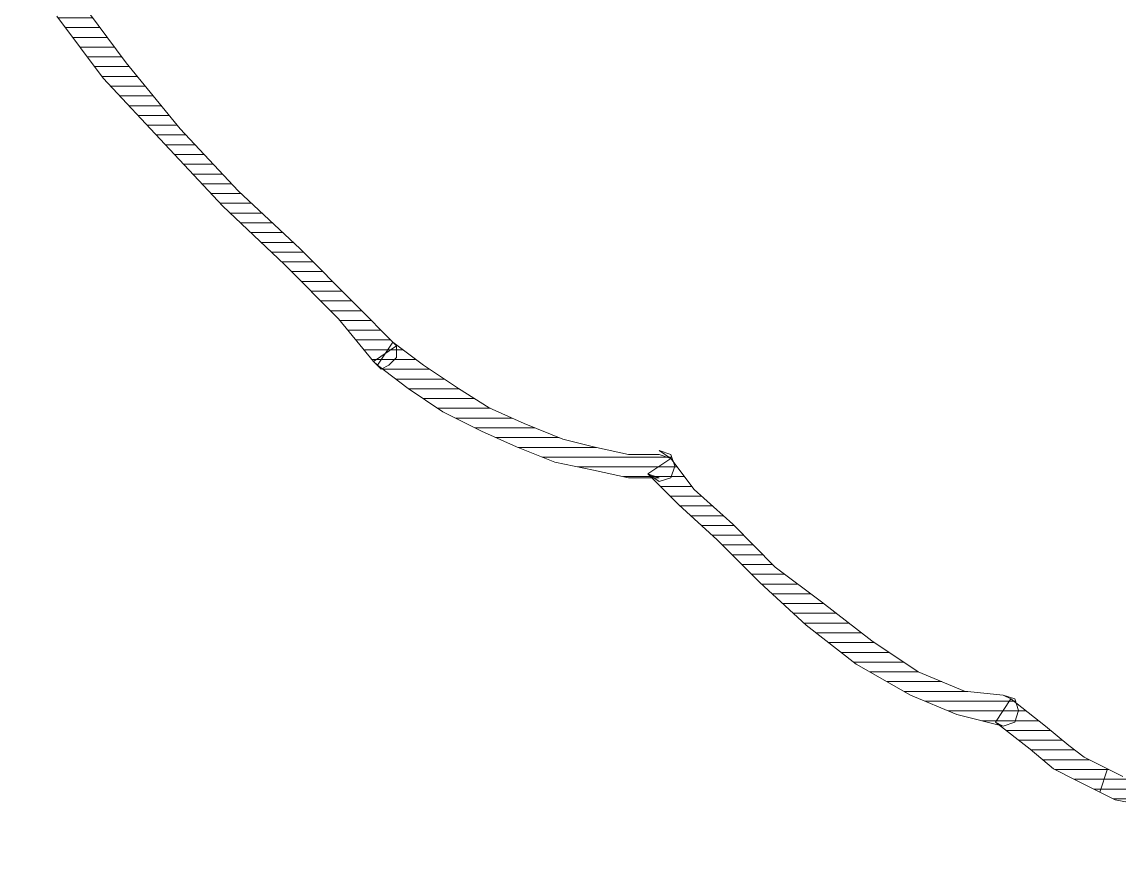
# Model space of a CAD drawing. Header units: centimetres. Extents: x 54005 to 61405, y 90310 to 94744.
# Drawn here: x 56837.35 to 56851.4, y 91742.89 to 91753.54 of the extents above; entities that cross this region are included whole.
import ezdxf

# ---------------------------------------------------------------- set-up
doc = ezdxf.new("R2010")
doc.units = ezdxf.units.CM
doc.header["$LTSCALE"] = 25
doc.layers.get('0').update_dxf_attribs({"lineweight": 0})
doc.layers.add('ÖLCULENDIRME', color=115, linetype='Continuous', lineweight=5)
pattern_1 = [(360, (-5108.51305, -673.59423), (1e-16, 0.125), [25])]

# ---------------------------------------------------------------- blocks, each defined once
blk = doc.blocks.new('by')
at = {"ltscale": 30}
h = blk.add_hatch(dxfattribs=at)
h.set_pattern_fill('DC_LINES', color=256, scale=0.1, style=0)
h.set_pattern_definition(pattern_1)
edge = h.paths.add_edge_path(flags=0)
edge.add_line((6400.309, 2254.512), (6400.309, 2254.462))
edge.add_line((6400.309, 2254.462), (6400.458, 2254.363))
edge.add_line((6400.458, 2254.363), (6400.556, 2254.263))
edge.add_line((6400.556, 2254.263), (6400.755, 2254.164))
edge.add_line((6400.755, 2254.164), (6401.002, 2254.065))
edge.add_line((6401.002, 2254.065), (6401.2, 2253.965))
edge.add_line((6401.2, 2253.965), (6401.397, 2253.866))
edge.add_line((6401.397, 2253.866), (6401.645, 2253.816))
edge.add_line((6401.645, 2253.816), (6401.843, 2253.717))
edge.add_line((6401.843, 2253.717), (6401.744, 2253.419))
edge.add_line((6401.744, 2253.419), (6401.546, 2253.518))
edge.add_line((6401.546, 2253.518), (6401.299, 2253.568))
edge.add_line((6401.299, 2253.568), (6401.1, 2253.667))
edge.add_line((6401.1, 2253.667), (6400.903, 2253.767))
edge.add_line((6400.903, 2253.767), (6400.655, 2253.866))
edge.add_line((6400.655, 2253.866), (6400.458, 2253.965))
edge.add_line((6400.458, 2253.965), (6400.259, 2254.065))
edge.add_line((6400.259, 2254.065), (6400.111, 2254.263))
edge.add_line((6400.111, 2254.263), (6400.111, 2254.214))
h = blk.add_hatch(dxfattribs=at)
h.set_pattern_fill('DC_LINES', color=256, scale=0.1, style=0)
h.set_pattern_definition(pattern_1)
edge = h.paths.add_edge_path(flags=0)
edge.add_line((6400.309, 2254.512), (6400.309, 2254.462))
edge.add_line((6400.309, 2254.462), (6400.458, 2254.363))
edge.add_line((6400.458, 2254.363), (6400.556, 2254.263))
edge.add_line((6400.556, 2254.263), (6400.755, 2254.164))
edge.add_line((6400.755, 2254.164), (6401.002, 2254.065))
edge.add_line((6401.002, 2254.065), (6401.2, 2253.965))
edge.add_line((6401.2, 2253.965), (6401.397, 2253.866))
edge.add_line((6401.397, 2253.866), (6401.645, 2253.816))
edge.add_line((6401.645, 2253.816), (6401.843, 2253.717))
edge.add_line((6401.843, 2253.717), (6401.744, 2253.419))
edge.add_line((6401.744, 2253.419), (6401.546, 2253.518))
edge.add_line((6401.546, 2253.518), (6401.299, 2253.568))
edge.add_line((6401.299, 2253.568), (6401.1, 2253.667))
edge.add_line((6401.1, 2253.667), (6400.903, 2253.767))
edge.add_line((6400.903, 2253.767), (6400.655, 2253.866))
edge.add_line((6400.655, 2253.866), (6400.458, 2253.965))
edge.add_line((6400.458, 2253.965), (6400.259, 2254.065))
edge.add_line((6400.259, 2254.065), (6400.111, 2254.263))
edge.add_line((6400.111, 2254.263), (6400.111, 2254.214))
h = blk.add_hatch(dxfattribs=at)
h.set_pattern_fill('DC_LINES', color=256, scale=0.1, style=0)
h.set_pattern_definition(pattern_1)
edge = h.paths.add_edge_path(flags=0)
edge.add_line((6401.843, 2253.717), (6402.139, 2253.568))
edge.add_line((6402.139, 2253.568), (6402.436, 2253.419))
edge.add_line((6402.436, 2253.419), (6402.733, 2253.17))
edge.add_line((6402.733, 2253.17), (6403.178, 2252.823))
edge.add_line((6403.178, 2252.823), (6402.98, 2252.525))
edge.add_line((6402.98, 2252.525), (6402.535, 2252.872))
edge.add_line((6402.535, 2252.872), (6402.239, 2253.121))
edge.add_line((6402.239, 2253.121), (6402.041, 2253.27))
edge.add_line((6402.041, 2253.27), (6401.744, 2253.419))
h = blk.add_hatch(dxfattribs=at)
h.set_pattern_fill('DC_LINES', color=256, scale=0.1, style=0)
h.set_pattern_definition(pattern_1)
edge = h.paths.add_edge_path(flags=0)
edge.add_line((6401.843, 2253.717), (6402.139, 2253.568))
edge.add_line((6402.139, 2253.568), (6402.436, 2253.419))
edge.add_line((6402.436, 2253.419), (6402.733, 2253.17))
edge.add_line((6402.733, 2253.17), (6403.178, 2252.823))
edge.add_line((6403.178, 2252.823), (6402.98, 2252.525))
edge.add_line((6402.98, 2252.525), (6402.535, 2252.872))
edge.add_line((6402.535, 2252.872), (6402.239, 2253.121))
edge.add_line((6402.239, 2253.121), (6402.041, 2253.27))
edge.add_line((6402.041, 2253.27), (6401.744, 2253.419))
h = blk.add_hatch(dxfattribs=at)
h.set_pattern_fill('DC_LINES', color=256, scale=0.1, style=0)
h.set_pattern_definition(pattern_1)
edge = h.paths.add_edge_path(flags=0)
edge.add_line((6403.178, 2252.823), (6403.08, 2252.872))
edge.add_line((6403.08, 2252.872), (6403.674, 2252.723))
edge.add_line((6403.674, 2252.723), (6404.267, 2252.475))
edge.add_line((6404.267, 2252.475), (6404.96, 2252.078))
edge.add_line((6404.96, 2252.078), (6405.603, 2251.581))
edge.add_line((6405.603, 2251.581), (6406.197, 2251.035))
edge.add_line((6406.197, 2251.035), (6406.741, 2250.488))
edge.add_line((6406.741, 2250.488), (6407.235, 2250.041))
edge.add_line((6407.235, 2250.041), (6407.632, 2249.644))
edge.add_line((6407.632, 2249.644), (6407.335, 2249.445))
edge.add_line((6407.335, 2249.445), (6407.038, 2249.842))
edge.add_line((6407.038, 2249.842), (6406.543, 2250.289))
edge.add_line((6406.543, 2250.289), (6405.999, 2250.836))
edge.add_line((6405.999, 2250.836), (6405.405, 2251.283))
edge.add_line((6405.405, 2251.283), (6404.761, 2251.78))
edge.add_line((6404.761, 2251.78), (6404.168, 2252.177))
edge.add_line((6404.168, 2252.177), (6403.574, 2252.425))
edge.add_line((6403.574, 2252.425), (6403.08, 2252.475))
edge.add_line((6403.08, 2252.475), (6402.98, 2252.525))
edge.add_line((6402.98, 2252.525), (6403.08, 2252.475))
edge.add_line((6403.08, 2252.475), (6402.931, 2252.525))
edge.add_line((6402.931, 2252.525), (6402.882, 2252.674))
edge.add_line((6402.882, 2252.674), (6402.931, 2252.823))
edge.add_line((6402.931, 2252.823), (6403.08, 2252.872))
h = blk.add_hatch(dxfattribs=at)
h.set_pattern_fill('DC_LINES', color=256, scale=0.1, style=0)
h.set_pattern_definition(pattern_1)
edge = h.paths.add_edge_path(flags=0)
edge.add_line((6403.178, 2252.823), (6403.08, 2252.872))
edge.add_line((6403.08, 2252.872), (6403.674, 2252.723))
edge.add_line((6403.674, 2252.723), (6404.267, 2252.475))
edge.add_line((6404.267, 2252.475), (6404.96, 2252.078))
edge.add_line((6404.96, 2252.078), (6405.603, 2251.581))
edge.add_line((6405.603, 2251.581), (6406.197, 2251.035))
edge.add_line((6406.197, 2251.035), (6406.741, 2250.488))
edge.add_line((6406.741, 2250.488), (6407.235, 2250.041))
edge.add_line((6407.235, 2250.041), (6407.632, 2249.644))
edge.add_line((6407.632, 2249.644), (6407.335, 2249.445))
edge.add_line((6407.335, 2249.445), (6407.038, 2249.842))
edge.add_line((6407.038, 2249.842), (6406.543, 2250.289))
edge.add_line((6406.543, 2250.289), (6405.999, 2250.836))
edge.add_line((6405.999, 2250.836), (6405.405, 2251.283))
edge.add_line((6405.405, 2251.283), (6404.761, 2251.78))
edge.add_line((6404.761, 2251.78), (6404.168, 2252.177))
edge.add_line((6404.168, 2252.177), (6403.574, 2252.425))
edge.add_line((6403.574, 2252.425), (6403.08, 2252.475))
edge.add_line((6403.08, 2252.475), (6402.98, 2252.525))
edge.add_line((6402.98, 2252.525), (6403.08, 2252.475))
edge.add_line((6403.08, 2252.475), (6402.931, 2252.525))
edge.add_line((6402.931, 2252.525), (6402.882, 2252.674))
edge.add_line((6402.882, 2252.674), (6402.931, 2252.823))
edge.add_line((6402.931, 2252.823), (6403.08, 2252.872))
h = blk.add_hatch(dxfattribs=at)
h.set_pattern_fill('DC_LINES', color=256, scale=0.1, style=0)
h.set_pattern_definition(pattern_1)
edge = h.paths.add_edge_path(flags=0)
edge.add_line((6407.632, 2249.644), (6407.483, 2249.693))
edge.add_line((6407.483, 2249.693), (6407.879, 2249.693))
edge.add_line((6407.879, 2249.693), (6408.324, 2249.594))
edge.add_line((6408.324, 2249.594), (6408.819, 2249.495))
edge.add_line((6408.819, 2249.495), (6409.313, 2249.296))
edge.add_line((6409.313, 2249.296), (6409.759, 2249.097))
edge.add_line((6409.759, 2249.097), (6410.254, 2248.849))
edge.add_line((6410.254, 2248.849), (6410.699, 2248.551))
edge.add_line((6410.699, 2248.551), (6411.094, 2248.253))
edge.add_line((6411.094, 2248.253), (6410.897, 2247.955))
edge.add_line((6410.897, 2247.955), (6410.501, 2248.253))
edge.add_line((6410.501, 2248.253), (6410.055, 2248.551))
edge.add_line((6410.055, 2248.551), (6409.66, 2248.799))
edge.add_line((6409.66, 2248.799), (6409.215, 2248.998))
edge.add_line((6409.215, 2248.998), (6408.719, 2249.197))
edge.add_line((6408.719, 2249.197), (6408.324, 2249.296))
edge.add_line((6408.324, 2249.296), (6407.879, 2249.395))
edge.add_line((6407.879, 2249.395), (6407.483, 2249.395))
edge.add_line((6407.483, 2249.395), (6407.335, 2249.445))
edge.add_line((6407.335, 2249.445), (6407.483, 2249.346))
edge.add_line((6407.483, 2249.346), (6407.335, 2249.395))
edge.add_line((6407.335, 2249.395), (6407.285, 2249.544))
edge.add_line((6407.285, 2249.544), (6407.335, 2249.693))
edge.add_line((6407.335, 2249.693), (6407.483, 2249.743))
h = blk.add_hatch(dxfattribs=at)
h.set_pattern_fill('DC_LINES', color=256, scale=0.1, style=0)
h.set_pattern_definition(pattern_1)
edge = h.paths.add_edge_path(flags=0)
edge.add_line((6407.632, 2249.644), (6407.483, 2249.693))
edge.add_line((6407.483, 2249.693), (6407.879, 2249.693))
edge.add_line((6407.879, 2249.693), (6408.324, 2249.594))
edge.add_line((6408.324, 2249.594), (6408.819, 2249.495))
edge.add_line((6408.819, 2249.495), (6409.313, 2249.296))
edge.add_line((6409.313, 2249.296), (6409.759, 2249.097))
edge.add_line((6409.759, 2249.097), (6410.254, 2248.849))
edge.add_line((6410.254, 2248.849), (6410.699, 2248.551))
edge.add_line((6410.699, 2248.551), (6411.094, 2248.253))
edge.add_line((6411.094, 2248.253), (6410.897, 2247.955))
edge.add_line((6410.897, 2247.955), (6410.501, 2248.253))
edge.add_line((6410.501, 2248.253), (6410.055, 2248.551))
edge.add_line((6410.055, 2248.551), (6409.66, 2248.799))
edge.add_line((6409.66, 2248.799), (6409.215, 2248.998))
edge.add_line((6409.215, 2248.998), (6408.719, 2249.197))
edge.add_line((6408.719, 2249.197), (6408.324, 2249.296))
edge.add_line((6408.324, 2249.296), (6407.879, 2249.395))
edge.add_line((6407.879, 2249.395), (6407.483, 2249.395))
edge.add_line((6407.483, 2249.395), (6407.335, 2249.445))
edge.add_line((6407.335, 2249.445), (6407.483, 2249.346))
edge.add_line((6407.483, 2249.346), (6407.335, 2249.395))
edge.add_line((6407.335, 2249.395), (6407.285, 2249.544))
edge.add_line((6407.285, 2249.544), (6407.335, 2249.693))
edge.add_line((6407.335, 2249.693), (6407.483, 2249.743))
h = blk.add_hatch(dxfattribs=at)
h.set_pattern_fill('DC_LINES', color=256, scale=0.1, style=0)
h.set_pattern_definition(pattern_1)
edge = h.paths.add_edge_path(flags=0)
edge.add_line((6411.094, 2248.253), (6411.144, 2248.203))
edge.add_line((6411.144, 2248.203), (6411.59, 2247.657))
edge.add_line((6411.59, 2247.657), (6412.282, 2246.961))
edge.add_line((6412.282, 2246.961), (6413.074, 2246.216))
edge.add_line((6413.074, 2246.216), (6413.816, 2245.421))
edge.add_line((6413.816, 2245.421), (6414.607, 2244.577))
edge.add_line((6414.607, 2244.577), (6415.201, 2243.782))
edge.add_line((6415.201, 2243.782), (6415.548, 2243.037))
edge.add_line((6415.548, 2243.037), (6415.646, 2242.391))
edge.add_line((6415.646, 2242.391), (6415.349, 2242.391))
edge.add_line((6415.349, 2242.391), (6415.251, 2242.938))
edge.add_line((6415.251, 2242.938), (6414.904, 2243.583))
edge.add_line((6414.904, 2243.583), (6414.31, 2244.378))
edge.add_line((6414.31, 2244.378), (6413.618, 2245.223))
edge.add_line((6413.618, 2245.223), (6412.876, 2246.017))
edge.add_line((6412.876, 2246.017), (6412.084, 2246.763))
edge.add_line((6412.084, 2246.763), (6411.391, 2247.458))
edge.add_line((6411.391, 2247.458), (6410.847, 2248.004))
edge.add_line((6410.847, 2248.004), (6410.897, 2247.955))
edge.add_line((6410.897, 2247.955), (6410.847, 2248.004))
edge.add_line((6410.847, 2248.004), (6410.847, 2248.153))
edge.add_line((6410.847, 2248.153), (6410.946, 2248.253))
edge.add_line((6410.946, 2248.253), (6411.045, 2248.302))
edge.add_line((6411.045, 2248.302), (6411.144, 2248.203))
h = blk.add_hatch(dxfattribs=at)
h.set_pattern_fill('DC_LINES', color=256, scale=0.1, style=0)
h.set_pattern_definition(pattern_1)
edge = h.paths.add_edge_path(flags=0)
edge.add_line((6415.646, 2242.292), (6415.349, 2242.391))
edge.add_line((6415.349, 2242.391), (6415.251, 2242.938))
edge.add_line((6415.251, 2242.938), (6414.904, 2243.583))
edge.add_line((6414.904, 2243.583), (6414.31, 2244.378))
edge.add_line((6414.31, 2244.378), (6413.618, 2245.223))
edge.add_line((6413.618, 2245.223), (6412.876, 2246.017))
edge.add_line((6412.876, 2246.017), (6412.084, 2246.763))
edge.add_line((6412.084, 2246.763), (6411.391, 2247.458))
edge.add_line((6411.391, 2247.458), (6410.847, 2248.004))
edge.add_line((6410.847, 2248.004), (6411.144, 2248.203))
edge.add_line((6411.144, 2248.203), (6411.59, 2247.657))
edge.add_line((6411.59, 2247.657), (6412.282, 2246.961))
edge.add_line((6412.282, 2246.961), (6413.074, 2246.216))
edge.add_line((6413.074, 2246.216), (6413.816, 2245.421))
edge.add_line((6413.816, 2245.421), (6414.607, 2244.577))
edge.add_line((6414.607, 2244.577), (6415.201, 2243.782))
edge.add_line((6415.201, 2243.782), (6415.548, 2243.037))
edge.add_line((6415.548, 2243.037), (6415.646, 2242.391))
edge.add_line((6415.646, 2242.391), (6415.349, 2242.491))
edge.add_line((6415.349, 2242.491), (6415.646, 2242.391))
edge.add_line((6415.646, 2242.391), (6415.596, 2242.292))
edge.add_line((6415.596, 2242.292), (6415.498, 2242.242))
edge.add_line((6415.498, 2242.242), (6415.399, 2242.292))
edge.add_line((6415.399, 2242.292), (6415.349, 2242.391))
for p, q in [((6401.397, 2253.866, -4.505), (6401.645, 2253.816, -4.505)), ((6401.397, 2253.866, -4.505), (6401.645, 2253.816, -4.505)), ((6401.645, 2253.816, -4.505), (6401.843, 2253.717, -4.505)), ((6401.645, 2253.816, -4.505), (6401.843, 2253.717, -4.505)), ((6401.843, 2253.717, -4.505), (6401.744, 2253.419, -4.505)), ((6401.843, 2253.717, -4.505), (6401.744, 2253.419, -4.505)), ((6401.744, 2253.419, -4.505), (6401.843, 2253.717, -4.505)), ((6401.744, 2253.419, -4.505), (6401.843, 2253.717, -4.505)), ((6401.843, 2253.717, -4.505), (6401.843, 2253.717, -4.505)), ((6401.843, 2253.717, -4.505), (6402.139, 2253.568, -4.505)), ((6401.843, 2253.717, -4.505), (6401.843, 2253.717, -4.505)), ((6401.843, 2253.717, -4.505), (6401.843, 2253.717, -4.505)), ((6401.843, 2253.717, -4.505), (6402.139, 2253.568, -4.505)), ((6401.843, 2253.717, -4.505), (6401.843, 2253.717, -4.505)), ((6401.744, 2253.419, -4.505), (6401.546, 2253.518, -4.505)), ((6401.744, 2253.419, -4.505), (6401.546, 2253.518, -4.505)), ((6402.139, 2253.568, -4.505), (6402.436, 2253.419, -4.505)), ((6402.139, 2253.568, -4.505), (6402.436, 2253.419, -4.505)), ((6402.041, 2253.27, -4.505), (6401.744, 2253.419, -4.505)), ((6401.744, 2253.419, -4.505), (6401.744, 2253.419, -4.505)), ((6402.041, 2253.27, -4.505), (6401.744, 2253.419, -4.505)), ((6401.744, 2253.419, -4.505), (6401.744, 2253.419, -4.505)), ((6402.436, 2253.419, -4.505), (6402.733, 2253.17, -4.505)), ((6402.436, 2253.419, -4.505), (6402.733, 2253.17, -4.505)), ((6402.239, 2253.121, -4.505), (6402.041, 2253.27, -4.505)), ((6402.239, 2253.121, -4.505), (6402.041, 2253.27, -4.505)), ((6402.535, 2252.872, -4.505), (6402.239, 2253.121, -4.505)), ((6402.535, 2252.872, -4.505), (6402.239, 2253.121, -4.505)), ((6402.733, 2253.17, -4.505), (6403.178, 2252.823, -4.505)), ((6402.733, 2253.17, -4.505), (6403.178, 2252.823, -4.505)), ((6402.98, 2252.525, -4.505), (6402.535, 2252.872, -4.505)), ((6402.98, 2252.525, -4.505), (6402.535, 2252.872, -4.505)), ((6402.882, 2252.674, -4.505), (6402.931, 2252.823, -4.505)), ((6402.882, 2252.674, -4.505), (6402.931, 2252.823, -4.505)), ((6402.931, 2252.823, -4.505), (6403.08, 2252.872, -4.505)), ((6402.931, 2252.823, -4.505), (6403.08, 2252.872, -4.505)), ((6403.178, 2252.823, -4.505), (6402.98, 2252.525, -4.505)), ((6403.178, 2252.823, -4.505), (6402.98, 2252.525, -4.505)), ((6403.178, 2252.823, -4.505), (6403.08, 2252.872, -4.505)), ((6403.08, 2252.872, -4.505), (6403.674, 2252.723, -4.505)), ((6403.08, 2252.872, -4.505), (6403.178, 2252.823, -4.505)), ((6403.178, 2252.823, -4.505), (6403.08, 2252.872, -4.505)), ((6403.08, 2252.872, -4.505), (6403.674, 2252.723, -4.505)), ((6403.08, 2252.872, -4.505), (6403.178, 2252.823, -4.505)), ((6403.178, 2252.823, -4.505), (6403.178, 2252.823, -4.505)), ((6403.178, 2252.823, -4.505), (6403.178, 2252.823, -4.505)), ((6402.931, 2252.525, -4.505), (6402.882, 2252.674, -4.505)), ((6402.931, 2252.525, -4.505), (6402.882, 2252.674, -4.505)), ((6403.674, 2252.723, -4.505), (6404.267, 2252.475, -4.505)), ((6403.674, 2252.723, -4.505), (6404.267, 2252.475, -4.505)), ((6403.08, 2252.475, -4.505), (6402.931, 2252.525, -4.505)), ((6403.08, 2252.475, -4.505), (6402.931, 2252.525, -4.505)), ((6403.08, 2252.475, -4.505), (6402.98, 2252.525, -4.505)), ((6402.98, 2252.525, -4.505), (6403.08, 2252.475, -4.505)), ((6403.08, 2252.475, -4.505), (6402.98, 2252.525, -4.505)), ((6402.98, 2252.525, -4.505), (6403.08, 2252.475, -4.505)), ((6403.574, 2252.425, -4.505), (6403.08, 2252.475, -4.505)), ((6403.574, 2252.425, -4.505), (6403.08, 2252.475, -4.505)), ((6404.168, 2252.177, -4.505), (6403.574, 2252.425, -4.505)), ((6404.168, 2252.177, -4.505), (6403.574, 2252.425, -4.505)), ((6404.267, 2252.475, -4.505), (6404.96, 2252.078, -4.505)), ((6404.267, 2252.475, -4.505), (6404.96, 2252.078, -4.505)), ((6404.761, 2251.78, -4.505), (6404.168, 2252.177, -4.505)), ((6404.761, 2251.78, -4.505), (6404.168, 2252.177, -4.505)), ((6404.96, 2252.078, -4.505), (6405.603, 2251.581, -4.505)), ((6404.96, 2252.078, -4.505), (6405.603, 2251.581, -4.505)), ((6405.405, 2251.283, -4.505), (6404.761, 2251.78, -4.505)), ((6405.405, 2251.283, -4.505), (6404.761, 2251.78, -4.505)), ((6405.603, 2251.581, -4.505), (6406.197, 2251.035, -4.505)), ((6405.603, 2251.581, -4.505), (6406.197, 2251.035, -4.505)), ((6405.999, 2250.836, -4.505), (6405.405, 2251.283, -4.505)), ((6405.999, 2250.836, -4.505), (6405.405, 2251.283, -4.505)), ((6406.197, 2251.035, -4.505), (6406.741, 2250.488, -4.505)), ((6406.197, 2251.035, -4.505), (6406.741, 2250.488, -4.505)), ((6406.543, 2250.289, -4.505), (6405.999, 2250.836, -4.505)), ((6406.543, 2250.289, -4.505), (6405.999, 2250.836, -4.505)), ((6406.741, 2250.488, -4.505), (6407.235, 2250.041, -4.505)), ((6406.741, 2250.488, -4.505), (6407.235, 2250.041, -4.505)), ((6407.038, 2249.842, -4.505), (6406.543, 2250.289, -4.505)), ((6407.038, 2249.842, -4.505), (6406.543, 2250.289, -4.505)), ((6407.235, 2250.041, -4.505), (6407.632, 2249.644, -4.505)), ((6407.235, 2250.041, -4.505), (6407.632, 2249.644, -4.505)), ((6407.335, 2249.445, -4.505), (6407.038, 2249.842, -4.505)), ((6407.335, 2249.445, -4.505), (6407.038, 2249.842, -4.505)), ((6407.285, 2249.544, -4.505), (6407.335, 2249.693, -4.505)), ((6407.285, 2249.544, -4.505), (6407.335, 2249.693, -4.505)), ((6407.335, 2249.693, -4.505), (6407.483, 2249.743, -4.505)), ((6407.335, 2249.693, -4.505), (6407.483, 2249.743, -4.505)), ((6407.483, 2249.743, -4.505), (6407.632, 2249.644, -4.505)), ((6407.483, 2249.743, -4.505), (6407.632, 2249.644, -4.505)), ((6407.632, 2249.644, -4.505), (6407.483, 2249.693, -4.505)), ((6407.483, 2249.693, -4.505), (6407.879, 2249.693, -4.505)), ((6407.632, 2249.644, -4.505), (6407.483, 2249.693, -4.505)), ((6407.483, 2249.693, -4.505), (6407.879, 2249.693, -4.505)), ((6407.879, 2249.693, -4.505), (6408.324, 2249.594, -4.505)), ((6407.879, 2249.693, -4.505), (6408.324, 2249.594, -4.505)), ((6407.335, 2249.395, -4.505), (6407.285, 2249.544, -4.505)), ((6407.335, 2249.395, -4.505), (6407.285, 2249.544, -4.505)), ((6407.632, 2249.644, -4.505), (6407.335, 2249.445, -4.505)), ((6407.632, 2249.644, -4.505), (6407.335, 2249.445, -4.505)), ((6407.632, 2249.644, -4.505), (6407.632, 2249.644, -4.505)), ((6407.632, 2249.644, -4.505), (6407.632, 2249.644, -4.505)), ((6408.324, 2249.594, -4.505), (6408.819, 2249.495, -4.505)), ((6408.324, 2249.594, -4.505), (6408.819, 2249.495, -4.505)), ((6407.483, 2249.395, -4.505), (6407.335, 2249.445, -4.505)), ((6407.335, 2249.445, -4.505), (6407.483, 2249.346, -4.505)), ((6407.483, 2249.395, -4.505), (6407.335, 2249.445, -4.505)), ((6407.335, 2249.445, -4.505), (6407.483, 2249.346, -4.505)), ((6407.483, 2249.346, -4.505), (6407.335, 2249.395, -4.505)), ((6407.483, 2249.346, -4.505), (6407.335, 2249.395, -4.505)), ((6407.879, 2249.395, -4.505), (6407.483, 2249.395, -4.505)), ((6407.879, 2249.395, -4.505), (6407.483, 2249.395, -4.505)), ((6408.324, 2249.296, -4.505), (6407.879, 2249.395, -4.505)), ((6408.324, 2249.296, -4.505), (6407.879, 2249.395, -4.505)), ((6408.819, 2249.495, -4.505), (6409.313, 2249.296, -4.505)), ((6408.819, 2249.495, -4.505), (6409.313, 2249.296, -4.505)), ((6408.719, 2249.197, -4.505), (6408.324, 2249.296, -4.505)), ((6408.719, 2249.197, -4.505), (6408.324, 2249.296, -4.505)), ((6409.313, 2249.296, -4.505), (6409.759, 2249.097, -4.505)), ((6409.313, 2249.296, -4.505), (6409.759, 2249.097, -4.505)), ((6409.215, 2248.998, -4.505), (6408.719, 2249.197, -4.505)), ((6409.215, 2248.998, -4.505), (6408.719, 2249.197, -4.505)), ((6409.66, 2248.799, -4.505), (6409.215, 2248.998, -4.505)), ((6409.66, 2248.799, -4.505), (6409.215, 2248.998, -4.505)), ((6409.759, 2249.097, -4.505), (6410.254, 2248.849, -4.505)), ((6409.759, 2249.097, -4.505), (6410.254, 2248.849, -4.505)), ((6410.254, 2248.849, -4.505), (6410.699, 2248.551, -4.505)), ((6410.254, 2248.849, -4.505), (6410.699, 2248.551, -4.505)), ((6410.055, 2248.551, -4.505), (6409.66, 2248.799, -4.505)), ((6410.055, 2248.551, -4.505), (6409.66, 2248.799, -4.505)), ((6410.501, 2248.253, -4.505), (6410.055, 2248.551, -4.505)), ((6410.501, 2248.253, -4.505), (6410.055, 2248.551, -4.505)), ((6410.699, 2248.551, -4.505), (6411.094, 2248.253, -4.505)), ((6410.699, 2248.551, -4.505), (6411.094, 2248.253, -4.505)), ((6410.946, 2248.253, -4.505), (6411.045, 2248.302, -4.505)), ((6411.045, 2248.302, -4.505), (6411.144, 2248.203, -4.505)), ((6410.897, 2247.955, -4.505), (6410.501, 2248.253, -4.505)), ((6410.897, 2247.955, -4.505), (6410.501, 2248.253, -4.505)), ((6410.847, 2248.153, -4.505), (6410.946, 2248.253, -4.505)), ((6410.847, 2248.004, -4.505), (6411.144, 2248.203, -4.505)), ((6410.847, 2248.004, -4.505), (6410.847, 2248.153, -4.505)), ((6411.094, 2248.253, -4.505), (6410.897, 2247.955, -4.505)), ((6411.094, 2248.253, -4.505), (6410.897, 2247.955, -4.505)), ((6411.094, 2248.253, -4.505), (6411.144, 2248.203, -4.505)), ((6411.144, 2248.203, -4.505), (6411.094, 2248.253, -4.505)), ((6411.094, 2248.253, -4.505), (6411.094, 2248.253, -4.505)), ((6411.144, 2248.203, -4.505), (6411.59, 2247.657, -4.505)), ((6411.144, 2248.203, -4.505), (6411.59, 2247.657, -4.505)), ((6411.391, 2247.458, -4.505), (6410.847, 2248.004, -4.505)), ((6411.391, 2247.458, -4.505), (6410.847, 2248.004, -4.505)), ((6410.847, 2248.004, -4.505), (6410.897, 2247.955, -4.505)), ((6410.897, 2247.955, -4.505), (6410.847, 2248.004, -4.505)), ((6411.59, 2247.657, -4.505), (6412.282, 2246.961, -4.505)), ((6411.59, 2247.657, -4.505), (6412.282, 2246.961, -4.505)), ((6412.084, 2246.763, -4.505), (6411.391, 2247.458, -4.505)), ((6412.084, 2246.763, -4.505), (6411.391, 2247.458, -4.505)), ((6412.282, 2246.961, -4.505), (6413.074, 2246.216, -4.505)), ((6412.282, 2246.961, -4.505), (6413.074, 2246.216, -4.505)), ((6412.876, 2246.017, -4.505), (6412.084, 2246.763, -4.505)), ((6412.876, 2246.017, -4.505), (6412.084, 2246.763, -4.505)), ((6413.074, 2246.216, -4.505), (6413.816, 2245.421, -4.505)), ((6413.074, 2246.216, -4.505), (6413.816, 2245.421, -4.505)), ((6413.618, 2245.223, -4.505), (6412.876, 2246.017, -4.505)), ((6413.618, 2245.223, -4.505), (6412.876, 2246.017, -4.505)), ((6413.816, 2245.421, -4.505), (6414.607, 2244.577, -4.505)), ((6413.816, 2245.421, -4.505), (6414.607, 2244.577, -4.505)), ((6414.31, 2244.378, -4.505), (6413.618, 2245.223, -4.505)), ((6414.31, 2244.378, -4.505), (6413.618, 2245.223, -4.505)), ((6414.607, 2244.577, -4.505), (6415.201, 2243.782, -4.505)), ((6414.607, 2244.577, -4.505), (6415.201, 2243.782, -4.505)), ((6414.904, 2243.583, -4.505), (6414.31, 2244.378, -4.505)), ((6414.904, 2243.583, -4.505), (6414.31, 2244.378, -4.505))]:
    blk.add_line(p, q, dxfattribs=at)

msp = doc.modelspace()

# ---------------------------------------------------------------- block references
at = {"layer": 'ÖLCULENDIRME', "rotation": 180}
msp.add_blockref('by', (63252.992, 93997.398, 4.505), dxfattribs=at)

doc.saveas('drawing.dxf')
